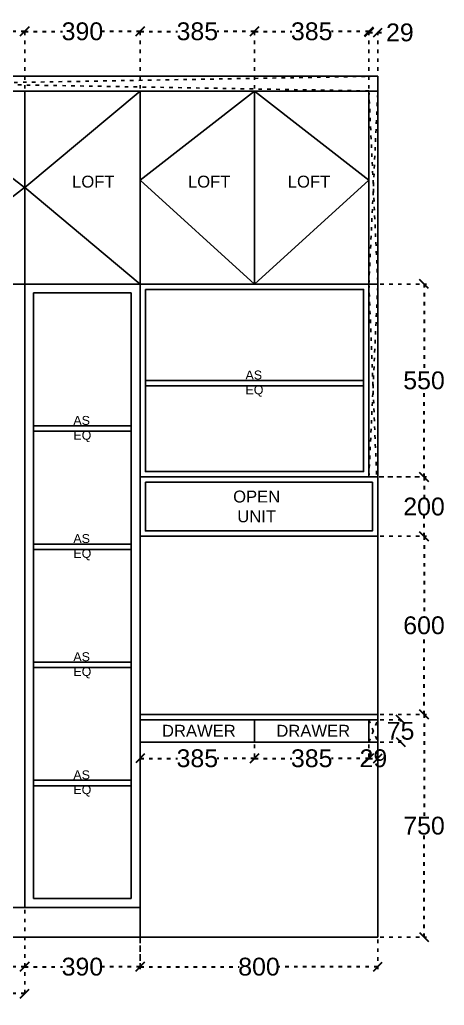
# Model space of a CAD drawing. Header units: millimetres. Extents: x 220712 to 1505573, y -354410 to 241923.
# Drawn here: x 278855 to 280284, y 89100 to 92420 of the extents above; entities that cross this region are included whole.
import ezdxf

# ---------------------------------------------------------------- set-up
doc = ezdxf.new("R2010")
doc.units = ezdxf.units.MM
doc.header["$MEASUREMENT"] = 0
doc.linetypes.add('ACAD_ISO03W100', pattern=[30, 12, -18])
doc.layers.add('Walls', color=253, linetype='Continuous')
doc.layers.add('Words', color=7, linetype='Continuous')
doc.styles.get("Standard").update_dxf_attribs({"font": 'arial.ttf'})
doc.dimstyles.get("Standard").update_dxf_attribs({"dimtxt": 60, "dimasz": 30, "dimexe": 7.75, "dimexo": 8.13, "dimgap": 0.63, "dimtad": 0, "dimtih": 1, "dimtoh": 1, "dimdec": 0, "dimzin": 0, "dimtxsty": 'Standard', "dimblk": 'OBLIQUE', "dimcen": 2.25, "dimclrd": 1, "dimclre": 1, "dimclrt": 1, "dimadec": 0, "dimazin": 0, "dimtfac": 1, "dimtdec": 0, "dimtofl": 0, "dimtmove": 0, "dimatfit": 3, "dimfxl": 1, "dimtolj": 1, "dimtzin": 0, "dimlwd": 30, "dimarcsym": 0})

# ---------------------------------------------------------------- blocks, each defined once
blk = doc.blocks.new('_Oblique')
at = {"color": 0, "linetype": 'ByBlock', "lineweight": -2}
blk.add_line((-0.5, -0.5), (0.5, 0.5), dxfattribs=at)
blk = doc.blocks.new('*D2195')
at = {"layer": 'Defpoints', "color": 0, "linetype": 'ACAD_ISO03W100', "lineweight": -2, "transparency": 16777216}
for p in [(277190.9, 89429.9), (278871.3, 89429.8), (278871.3, 89139.3)]:
    blk.add_point(p, dxfattribs=at)
at = {"layer": 'Walls', "color": 1, "linetype": 'ACAD_ISO03W100', "lineweight": -2, "transparency": 16777216}
for p, q in [((277190.9, 89421.8), (277190.9, 89131.6)), ((278871.3, 89421.7), (278871.3, 89131.6))]:
    blk.add_line(p, q, dxfattribs=at)
at = {"layer": 'Walls', "color": 1, "linetype": 'ACAD_ISO03W100', "lineweight": 30, "transparency": 16777216}
for p, q in [((277190.9, 89139.3), (277941.3, 89139.3)), ((278871.3, 89139.3), (278115.9, 89139.3))]:
    blk.add_line(p, q, dxfattribs=at)
at = {"layer": 'Walls', "color": 1, "linetype": 'ACAD_ISO03W100', "lineweight": 30, "transparency": 16777216, "xscale": 30, "yscale": 30, "zscale": 30, "rotation": 180}
blk.add_blockref('_Oblique', (277190.9, 89139.3), dxfattribs=at)
at = {"layer": 'Walls', "color": 1, "linetype": 'ACAD_ISO03W100', "lineweight": 30, "transparency": 16777216, "xscale": 30, "yscale": 30, "zscale": 30}
blk.add_blockref('_Oblique', (278871.3, 89139.3), dxfattribs=at)
at = {"layer": 'Walls', "color": 1, "linetype": 'ACAD_ISO03W100', "transparency": 16777216, "insert": (278028.6, 89139.3), "char_height": 60, "attachment_point": 5}
blk.add_mtext('\\A1;1680', dxfattribs=at)
blk = doc.blocks.new('*D2196')
at = {"layer": 'Defpoints', "color": 0, "linetype": 'ACAD_ISO03W100', "lineweight": -2, "transparency": 16777216}
for p in [(278871.3, 89429.8), (279259.9, 89429.8), (279259.9, 89229.8)]:
    blk.add_point(p, dxfattribs=at)
at = {"layer": 'Walls', "color": 1, "linetype": 'ACAD_ISO03W100', "lineweight": -2, "transparency": 16777216}
for p, q in [((278871.3, 89421.7), (278871.3, 89222.1)), ((279259.9, 89421.7), (279259.9, 89222.1))]:
    blk.add_line(p, q, dxfattribs=at)
at = {"layer": 'Walls', "color": 1, "linetype": 'ACAD_ISO03W100', "lineweight": 30, "transparency": 16777216}
for p, q in [((278871.3, 89229.8), (278998.8, 89229.8)), ((279259.9, 89229.8), (279132.4, 89229.8))]:
    blk.add_line(p, q, dxfattribs=at)
at = {"layer": 'Walls', "color": 1, "linetype": 'ACAD_ISO03W100', "lineweight": 30, "transparency": 16777216, "xscale": 30, "yscale": 30, "zscale": 30, "rotation": 180}
blk.add_blockref('_Oblique', (278871.3, 89229.8), dxfattribs=at)
at = {"layer": 'Walls', "color": 1, "linetype": 'ACAD_ISO03W100', "lineweight": 30, "transparency": 16777216, "xscale": 30, "yscale": 30, "zscale": 30}
blk.add_blockref('_Oblique', (279259.9, 89229.8), dxfattribs=at)
at = {"layer": 'Walls', "color": 1, "linetype": 'ACAD_ISO03W100', "transparency": 16777216, "insert": (279065.6, 89229.8), "char_height": 60, "width": 132.647, "attachment_point": 5}
blk.add_mtext('\\A1;390', dxfattribs=at)
blk = doc.blocks.new('*D2197')
at = {"layer": 'Defpoints', "color": 0, "linetype": 'ACAD_ISO03W100', "lineweight": -2, "transparency": 16777216}
for p in [(279259.9, 89329.8), (280059.9, 89329.8), (279259.9, 89229.8)]:
    blk.add_point(p, dxfattribs=at)
at = {"layer": 'Walls', "color": 1, "linetype": 'ACAD_ISO03W100', "lineweight": -2, "transparency": 16777216}
for p, q in [((279259.9, 89321.7), (279259.9, 89222.1)), ((280059.9, 89321.7), (280059.9, 89222.1))]:
    blk.add_line(p, q, dxfattribs=at)
at = {"layer": 'Walls', "color": 1, "linetype": 'ACAD_ISO03W100', "lineweight": 30, "transparency": 16777216}
for p, q in [((279259.9, 89229.8), (279593.1, 89229.8)), ((280059.9, 89229.8), (279726.8, 89229.8))]:
    blk.add_line(p, q, dxfattribs=at)
at = {"layer": 'Walls', "color": 1, "linetype": 'ACAD_ISO03W100', "lineweight": 30, "transparency": 16777216, "xscale": 30, "yscale": 30, "zscale": 30, "rotation": 180}
blk.add_blockref('_Oblique', (279259.9, 89229.8), dxfattribs=at)
at = {"layer": 'Walls', "color": 1, "linetype": 'ACAD_ISO03W100', "lineweight": 30, "transparency": 16777216, "xscale": 30, "yscale": 30, "zscale": 30}
blk.add_blockref('_Oblique', (280059.9, 89229.8), dxfattribs=at)
at = {"layer": 'Walls', "color": 1, "linetype": 'ACAD_ISO03W100', "transparency": 16777216, "insert": (279659.9, 89229.8), "char_height": 60, "attachment_point": 5}
blk.add_mtext('\\A1;800', dxfattribs=at)
blk = doc.blocks.new('*D2083')
at = {"layer": 'Defpoints', "color": 0, "linetype": 'ACAD_ISO03W100', "lineweight": -2, "transparency": 16777216}
for p in [(278030.9, 89429.8), (278871.3, 89429.8), (278871.3, 89229.8)]:
    blk.add_point(p, dxfattribs=at)
at = {"layer": 'Walls', "color": 1, "linetype": 'ACAD_ISO03W100', "lineweight": -2, "transparency": 16777216}
for p, q in [((278030.9, 89421.7), (278030.9, 89222.1)), ((278871.3, 89421.7), (278871.3, 89222.1))]:
    blk.add_line(p, q, dxfattribs=at)
at = {"layer": 'Walls', "color": 1, "linetype": 'ACAD_ISO03W100', "lineweight": 30, "transparency": 16777216}
for p, q in [((278030.9, 89229.8), (278384.3, 89229.8)), ((278871.3, 89229.8), (278518, 89229.8))]:
    blk.add_line(p, q, dxfattribs=at)
at = {"layer": 'Walls', "color": 1, "linetype": 'ACAD_ISO03W100', "lineweight": 30, "transparency": 16777216, "xscale": 30, "yscale": 30, "zscale": 30, "rotation": 180}
blk.add_blockref('_Oblique', (278030.9, 89229.8), dxfattribs=at)
at = {"layer": 'Walls', "color": 1, "linetype": 'ACAD_ISO03W100', "lineweight": 30, "transparency": 16777216, "xscale": 30, "yscale": 30, "zscale": 30}
blk.add_blockref('_Oblique', (278871.3, 89229.8), dxfattribs=at)
at = {"layer": 'Walls', "color": 1, "linetype": 'ACAD_ISO03W100', "transparency": 16777216, "insert": (278451.1, 89229.8), "char_height": 60, "attachment_point": 5}
blk.add_mtext('\\A1;840', dxfattribs=at)
blk = doc.blocks.new('*D2198')
at = {"layer": 'Defpoints', "color": 0, "linetype": 'ACAD_ISO03W100', "lineweight": -2, "transparency": 16777216}
for p in [(279259.9, 89986.8), (279644.9, 89986.8), (279644.9, 89931.8)]:
    blk.add_point(p, dxfattribs=at)
at = {"layer": 'Walls', "color": 1, "linetype": 'ACAD_ISO03W100', "lineweight": -2, "transparency": 16777216}
for p, q in [((279259.9, 89978.7), (279259.9, 89924.1)), ((279644.9, 89978.7), (279644.9, 89924.1))]:
    blk.add_line(p, q, dxfattribs=at)
at = {"layer": 'Walls', "color": 1, "linetype": 'ACAD_ISO03W100', "lineweight": 30, "transparency": 16777216}
for p, q in [((279259.9, 89931.8), (279385.3, 89931.8)), ((279644.9, 89931.8), (279519.5, 89931.8))]:
    blk.add_line(p, q, dxfattribs=at)
at = {"layer": 'Walls', "color": 1, "linetype": 'ACAD_ISO03W100', "lineweight": 30, "transparency": 16777216, "xscale": 30, "yscale": 30, "zscale": 30, "rotation": 180}
blk.add_blockref('_Oblique', (279259.9, 89931.8), dxfattribs=at)
at = {"layer": 'Walls', "color": 1, "linetype": 'ACAD_ISO03W100', "lineweight": 30, "transparency": 16777216, "xscale": 30, "yscale": 30, "zscale": 30}
blk.add_blockref('_Oblique', (279644.9, 89931.8), dxfattribs=at)
at = {"layer": 'Walls', "color": 1, "linetype": 'ACAD_ISO03W100', "transparency": 16777216, "insert": (279452.4, 89931.8), "char_height": 60, "attachment_point": 5}
blk.add_mtext('\\A1;385', dxfattribs=at)
blk = doc.blocks.new('*D2199')
at = {"layer": 'Defpoints', "color": 0, "linetype": 'ACAD_ISO03W100', "lineweight": -2, "transparency": 16777216}
for p in [(279644.9, 89986.8), (280029.9, 89986.8), (280029.9, 89931.8)]:
    blk.add_point(p, dxfattribs=at)
at = {"layer": 'Walls', "color": 1, "linetype": 'ACAD_ISO03W100', "lineweight": -2, "transparency": 16777216}
for p, q in [((279644.9, 89978.7), (279644.9, 89924.1)), ((280029.9, 89978.7), (280029.9, 89924.1))]:
    blk.add_line(p, q, dxfattribs=at)
at = {"layer": 'Walls', "color": 1, "linetype": 'ACAD_ISO03W100', "lineweight": 30, "transparency": 16777216}
for p, q in [((279644.9, 89931.8), (279770.3, 89931.8)), ((280029.9, 89931.8), (279904.5, 89931.8))]:
    blk.add_line(p, q, dxfattribs=at)
at = {"layer": 'Walls', "color": 1, "linetype": 'ACAD_ISO03W100', "lineweight": 30, "transparency": 16777216, "xscale": 30, "yscale": 30, "zscale": 30, "rotation": 180}
blk.add_blockref('_Oblique', (279644.9, 89931.8), dxfattribs=at)
at = {"layer": 'Walls', "color": 1, "linetype": 'ACAD_ISO03W100', "lineweight": 30, "transparency": 16777216, "xscale": 30, "yscale": 30, "zscale": 30}
blk.add_blockref('_Oblique', (280029.9, 89931.8), dxfattribs=at)
at = {"layer": 'Walls', "color": 1, "linetype": 'ACAD_ISO03W100', "transparency": 16777216, "insert": (279837.4, 89931.8), "char_height": 60, "attachment_point": 5}
blk.add_mtext('\\A1;385', dxfattribs=at)
blk = doc.blocks.new('*D2200')
at = {"layer": 'Defpoints', "color": 0, "linetype": 'ACAD_ISO03W100', "lineweight": -2, "transparency": 16777216}
for p in [(280029.9, 89986.8), (280059.9, 89986.8), (280059.9, 89931.8)]:
    blk.add_point(p, dxfattribs=at)
at = {"layer": 'Walls', "color": 1, "linetype": 'ACAD_ISO03W100', "lineweight": -2, "transparency": 16777216}
for p, q in [((280029.9, 89978.7), (280029.9, 89924.1)), ((280059.9, 89978.7), (280059.9, 89924.1))]:
    blk.add_line(p, q, dxfattribs=at)
at = {"layer": 'Walls', "color": 1, "linetype": 'ACAD_ISO03W100', "lineweight": 30, "transparency": 16777216}
blk.add_line((280029.9, 89931.8), (280059.9, 89931.8), dxfattribs=at)
at = {"layer": 'Walls', "color": 1, "linetype": 'ACAD_ISO03W100', "lineweight": 30, "transparency": 16777216, "xscale": 30, "yscale": 30, "zscale": 30, "rotation": 180}
blk.add_blockref('_Oblique', (280029.9, 89931.8), dxfattribs=at)
at = {"layer": 'Walls', "color": 1, "linetype": 'ACAD_ISO03W100', "lineweight": 30, "transparency": 16777216, "xscale": 30, "yscale": 30, "zscale": 30}
blk.add_blockref('_Oblique', (280059.9, 89931.8), dxfattribs=at)
at = {"layer": 'Walls', "color": 1, "linetype": 'ACAD_ISO03W100', "transparency": 16777216, "insert": (280044.9, 89931.8), "char_height": 60, "attachment_point": 5}
blk.add_mtext('\\A1;29', dxfattribs=at)
blk = doc.blocks.new('*D2201')
at = {"layer": 'Defpoints', "color": 0, "linetype": 'ACAD_ISO03W100', "lineweight": -2, "transparency": 16777216}
for p in [(280059.9, 90079.8), (280215.4, 90079.8), (280059.9, 89329.8)]:
    blk.add_point(p, dxfattribs=at)
at = {"layer": 'Walls', "color": 1, "linetype": 'ACAD_ISO03W100', "lineweight": -2, "transparency": 16777216}
for p, q in [((280068, 90079.8), (280223.2, 90079.8)), ((280068, 89329.8), (280223.2, 89329.8))]:
    blk.add_line(p, q, dxfattribs=at)
at = {"layer": 'Walls', "color": 1, "linetype": 'ACAD_ISO03W100', "lineweight": 30, "transparency": 16777216}
for p, q in [((280215.4, 90079.8), (280215.4, 89736.1)), ((280215.4, 89329.8), (280215.4, 89673.5))]:
    blk.add_line(p, q, dxfattribs=at)
at = {"layer": 'Walls', "color": 1, "linetype": 'ACAD_ISO03W100', "lineweight": 30, "transparency": 16777216, "xscale": 30, "yscale": 30, "zscale": 30}
for p, rotation in [((280215.4, 90079.8), 90), ((280215.4, 89329.8), 270)]:
    blk.add_blockref('_Oblique', p, dxfattribs=dict(at, rotation=rotation))
at = {"layer": 'Walls', "color": 1, "linetype": 'ACAD_ISO03W100', "transparency": 16777216, "insert": (280215.4, 89704.8), "char_height": 60, "attachment_point": 5}
blk.add_mtext('\\A1;750', dxfattribs=at)
blk = doc.blocks.new('*D2084')
at = {"layer": 'Defpoints', "color": 0, "linetype": 'ACAD_ISO03W100', "lineweight": -2, "transparency": 16777216}
for p in [(280059.9, 90679.8), (280215.4, 90679.8), (280059.9, 90079.8)]:
    blk.add_point(p, dxfattribs=at)
at = {"layer": 'Walls', "color": 1, "linetype": 'ACAD_ISO03W100', "lineweight": -2, "transparency": 16777216}
for p, q in [((280068, 90679.8), (280223.2, 90679.8)), ((280068, 90079.8), (280223.2, 90079.8))]:
    blk.add_line(p, q, dxfattribs=at)
at = {"layer": 'Walls', "color": 1, "linetype": 'ACAD_ISO03W100', "lineweight": 30, "transparency": 16777216}
for p, q in [((280215.4, 90679.8), (280215.4, 90411.1)), ((280215.4, 90079.8), (280215.4, 90348.5))]:
    blk.add_line(p, q, dxfattribs=at)
at = {"layer": 'Walls', "color": 1, "linetype": 'ACAD_ISO03W100', "lineweight": 30, "transparency": 16777216, "xscale": 30, "yscale": 30, "zscale": 30}
for p, rotation in [((280215.4, 90679.8), 90), ((280215.4, 90079.8), 270)]:
    blk.add_blockref('_Oblique', p, dxfattribs=dict(at, rotation=rotation))
at = {"layer": 'Walls', "color": 1, "linetype": 'ACAD_ISO03W100', "transparency": 16777216, "insert": (280215.4, 90379.8), "char_height": 60, "attachment_point": 5}
blk.add_mtext('\\A1;600', dxfattribs=at)
blk = doc.blocks.new('*D2202')
at = {"layer": 'Defpoints', "color": 0, "linetype": 'ACAD_ISO03W100', "lineweight": -2, "transparency": 16777216}
for p in [(280055.9, 90879.8), (280215.4, 90879.8), (280059.9, 90679.8)]:
    blk.add_point(p, dxfattribs=at)
at = {"layer": 'Walls', "color": 1, "linetype": 'ACAD_ISO03W100', "lineweight": -2, "transparency": 16777216}
for p, q in [((280064, 90879.8), (280223.2, 90879.8)), ((280068, 90679.8), (280223.2, 90679.8))]:
    blk.add_line(p, q, dxfattribs=at)
at = {"layer": 'Walls', "color": 1, "linetype": 'ACAD_ISO03W100', "lineweight": 30, "transparency": 16777216}
for p, q in [((280215.4, 90879.8), (280215.4, 90811.1)), ((280215.4, 90679.8), (280215.4, 90748.5))]:
    blk.add_line(p, q, dxfattribs=at)
at = {"layer": 'Walls', "color": 1, "linetype": 'ACAD_ISO03W100', "lineweight": 30, "transparency": 16777216, "xscale": 30, "yscale": 30, "zscale": 30}
for p, rotation in [((280215.4, 90879.8), 90), ((280215.4, 90679.8), 270)]:
    blk.add_blockref('_Oblique', p, dxfattribs=dict(at, rotation=rotation))
at = {"layer": 'Walls', "color": 1, "linetype": 'ACAD_ISO03W100', "transparency": 16777216, "insert": (280215.4, 90779.8), "char_height": 60, "attachment_point": 5}
blk.add_mtext('\\A1;200', dxfattribs=at)
blk = doc.blocks.new('*D2203')
at = {"layer": 'Defpoints', "color": 0, "linetype": 'ACAD_ISO03W100', "lineweight": -2, "transparency": 16777216}
for p in [(280059.9, 91529.8), (280215.4, 91529.8), (280059.9, 90879.8)]:
    blk.add_point(p, dxfattribs=at)
at = {"layer": 'Walls', "color": 1, "linetype": 'ACAD_ISO03W100', "lineweight": -2, "transparency": 16777216}
for p, q in [((280068, 91529.8), (280223.2, 91529.8)), ((280068, 90879.8), (280223.2, 90879.8))]:
    blk.add_line(p, q, dxfattribs=at)
at = {"layer": 'Walls', "color": 1, "linetype": 'ACAD_ISO03W100', "lineweight": 30, "transparency": 16777216}
for p, q in [((280215.4, 91529.8), (280215.4, 91236.1)), ((280215.4, 90879.8), (280215.4, 91173.5))]:
    blk.add_line(p, q, dxfattribs=at)
at = {"layer": 'Walls', "color": 1, "linetype": 'ACAD_ISO03W100', "lineweight": 30, "transparency": 16777216, "xscale": 30, "yscale": 30, "zscale": 30}
for p, rotation in [((280215.4, 91529.8), 90), ((280215.4, 90879.8), 270)]:
    blk.add_blockref('_Oblique', p, dxfattribs=dict(at, rotation=rotation))
at = {"layer": 'Walls', "color": 1, "linetype": 'ACAD_ISO03W100', "transparency": 16777216, "insert": (280215.4, 91204.8), "char_height": 60, "attachment_point": 5}
blk.add_mtext('\\A1;550', dxfattribs=at)
blk = doc.blocks.new('*D2205')
at = {"layer": 'Defpoints', "color": 0, "linetype": 'ACAD_ISO03W100', "lineweight": -2, "transparency": 16777216}
for p in [(280059.9, 90061.8), (280136.4, 90061.8), (280059.9, 89986.8)]:
    blk.add_point(p, dxfattribs=at)
at = {"layer": 'Walls', "color": 1, "linetype": 'ACAD_ISO03W100', "lineweight": -2, "transparency": 16777216}
for p, q in [((280068, 90061.8), (280144.2, 90061.8)), ((280068, 89986.8), (280144.2, 89986.8))]:
    blk.add_line(p, q, dxfattribs=at)
at = {"layer": 'Walls', "color": 1, "linetype": 'ACAD_ISO03W100', "lineweight": 30, "transparency": 16777216}
for p, q in [((280136.4, 90061.8), (280136.4, 90055.5)), ((280136.4, 89986.8), (280136.4, 89993.2))]:
    blk.add_line(p, q, dxfattribs=at)
at = {"layer": 'Walls', "color": 1, "linetype": 'ACAD_ISO03W100', "lineweight": 30, "transparency": 16777216, "xscale": 30, "yscale": 30, "zscale": 30}
for p, rotation in [((280136.4, 90061.8), 90), ((280136.4, 89986.8), 270)]:
    blk.add_blockref('_Oblique', p, dxfattribs=dict(at, rotation=rotation))
at = {"layer": 'Walls', "color": 1, "linetype": 'ACAD_ISO03W100', "transparency": 16777216, "insert": (280136.4, 90024.3), "char_height": 60, "attachment_point": 5}
blk.add_mtext('\\A1;75', dxfattribs=at)
blk = doc.blocks.new('*D2147')
at = {"layer": 'Defpoints', "color": 0, "linetype": 'ACAD_ISO03W100', "lineweight": -2, "transparency": 16777216}
for p in [(278871.3, 92380.8), (278450.9, 92179.8), (278871.3, 92179.8)]:
    blk.add_point(p, dxfattribs=at)
at = {"layer": 'Walls', "color": 1, "linetype": 'ACAD_ISO03W100', "lineweight": -2, "transparency": 16777216}
for p, q in [((278450.9, 92187.9), (278450.9, 92388.6)), ((278871.3, 92187.9), (278871.3, 92388.6))]:
    blk.add_line(p, q, dxfattribs=at)
at = {"layer": 'Walls', "color": 1, "linetype": 'ACAD_ISO03W100', "lineweight": 30, "transparency": 16777216}
for p, q in [((278450.9, 92380.8), (278593.1, 92380.8)), ((278871.3, 92380.8), (278729.1, 92380.8))]:
    blk.add_line(p, q, dxfattribs=at)
at = {"layer": 'Walls', "color": 1, "linetype": 'ACAD_ISO03W100', "lineweight": 30, "transparency": 16777216, "xscale": 30, "yscale": 30, "zscale": 30, "rotation": 180}
blk.add_blockref('_Oblique', (278450.9, 92380.8), dxfattribs=at)
at = {"layer": 'Walls', "color": 1, "linetype": 'ACAD_ISO03W100', "lineweight": 30, "transparency": 16777216, "xscale": 30, "yscale": 30, "zscale": 30}
blk.add_blockref('_Oblique', (278871.3, 92380.8), dxfattribs=at)
at = {"layer": 'Walls', "color": 1, "linetype": 'ACAD_ISO03W100', "transparency": 16777216, "insert": (278661.1, 92380.8), "char_height": 60, "attachment_point": 5}
blk.add_mtext('\\A1;420', dxfattribs=at)
blk = doc.blocks.new('*D2148')
at = {"layer": 'Defpoints', "color": 0, "linetype": 'ACAD_ISO03W100', "lineweight": -2, "transparency": 16777216}
for p in [(279259.9, 92380.8), (278871.3, 92179.8), (279259.9, 92179.8)]:
    blk.add_point(p, dxfattribs=at)
at = {"layer": 'Walls', "color": 1, "linetype": 'ACAD_ISO03W100', "lineweight": -2, "transparency": 16777216}
for p, q in [((278871.3, 92187.9), (278871.3, 92388.6)), ((279259.9, 92187.9), (279259.9, 92388.6))]:
    blk.add_line(p, q, dxfattribs=at)
at = {"layer": 'Walls', "color": 1, "linetype": 'ACAD_ISO03W100', "lineweight": 30, "transparency": 16777216}
for p, q in [((278871.3, 92380.8), (278998.8, 92380.8)), ((279259.9, 92380.8), (279132.4, 92380.8))]:
    blk.add_line(p, q, dxfattribs=at)
at = {"layer": 'Walls', "color": 1, "linetype": 'ACAD_ISO03W100', "lineweight": 30, "transparency": 16777216, "xscale": 30, "yscale": 30, "zscale": 30, "rotation": 180}
blk.add_blockref('_Oblique', (278871.3, 92380.8), dxfattribs=at)
at = {"layer": 'Walls', "color": 1, "linetype": 'ACAD_ISO03W100', "lineweight": 30, "transparency": 16777216, "xscale": 30, "yscale": 30, "zscale": 30}
blk.add_blockref('_Oblique', (279259.9, 92380.8), dxfattribs=at)
at = {"layer": 'Walls', "color": 1, "linetype": 'ACAD_ISO03W100', "transparency": 16777216, "insert": (279065.6, 92380.8), "char_height": 60, "attachment_point": 5}
blk.add_mtext('\\A1;390', dxfattribs=at)
blk = doc.blocks.new('*D2149')
at = {"layer": 'Defpoints', "color": 0, "linetype": 'ACAD_ISO03W100', "lineweight": -2, "transparency": 16777216}
for p in [(279644.9, 92380.8), (279259.9, 92179.8), (279644.9, 92179.8)]:
    blk.add_point(p, dxfattribs=at)
at = {"layer": 'Walls', "color": 1, "linetype": 'ACAD_ISO03W100', "lineweight": -2, "transparency": 16777216}
for p, q in [((279259.9, 92187.9), (279259.9, 92388.6)), ((279644.9, 92187.9), (279644.9, 92388.6))]:
    blk.add_line(p, q, dxfattribs=at)
at = {"layer": 'Walls', "color": 1, "linetype": 'ACAD_ISO03W100', "lineweight": 30, "transparency": 16777216}
for p, q in [((279259.9, 92380.8), (279385.3, 92380.8)), ((279644.9, 92380.8), (279519.5, 92380.8))]:
    blk.add_line(p, q, dxfattribs=at)
at = {"layer": 'Walls', "color": 1, "linetype": 'ACAD_ISO03W100', "lineweight": 30, "transparency": 16777216, "xscale": 30, "yscale": 30, "zscale": 30, "rotation": 180}
blk.add_blockref('_Oblique', (279259.9, 92380.8), dxfattribs=at)
at = {"layer": 'Walls', "color": 1, "linetype": 'ACAD_ISO03W100', "lineweight": 30, "transparency": 16777216, "xscale": 30, "yscale": 30, "zscale": 30}
blk.add_blockref('_Oblique', (279644.9, 92380.8), dxfattribs=at)
at = {"layer": 'Walls', "color": 1, "linetype": 'ACAD_ISO03W100', "transparency": 16777216, "insert": (279452.4, 92380.8), "char_height": 60, "attachment_point": 5}
blk.add_mtext('\\A1;385', dxfattribs=at)
blk = doc.blocks.new('*D2150')
at = {"layer": 'Defpoints', "color": 0, "linetype": 'ACAD_ISO03W100', "lineweight": -2, "transparency": 16777216}
for p in [(280029.9, 92380.8), (279644.9, 92179.8), (280029.9, 92179.8)]:
    blk.add_point(p, dxfattribs=at)
at = {"layer": 'Walls', "color": 1, "linetype": 'ACAD_ISO03W100', "lineweight": -2, "transparency": 16777216}
for p, q in [((279644.9, 92187.9), (279644.9, 92388.6)), ((280029.9, 92187.9), (280029.9, 92388.6))]:
    blk.add_line(p, q, dxfattribs=at)
at = {"layer": 'Walls', "color": 1, "linetype": 'ACAD_ISO03W100', "lineweight": 30, "transparency": 16777216}
for p, q in [((279644.9, 92380.8), (279770.3, 92380.8)), ((280029.9, 92380.8), (279904.5, 92380.8))]:
    blk.add_line(p, q, dxfattribs=at)
at = {"layer": 'Walls', "color": 1, "linetype": 'ACAD_ISO03W100', "lineweight": 30, "transparency": 16777216, "xscale": 30, "yscale": 30, "zscale": 30, "rotation": 180}
blk.add_blockref('_Oblique', (279644.9, 92380.8), dxfattribs=at)
at = {"layer": 'Walls', "color": 1, "linetype": 'ACAD_ISO03W100', "lineweight": 30, "transparency": 16777216, "xscale": 30, "yscale": 30, "zscale": 30}
blk.add_blockref('_Oblique', (280029.9, 92380.8), dxfattribs=at)
at = {"layer": 'Walls', "color": 1, "linetype": 'ACAD_ISO03W100', "transparency": 16777216, "insert": (279837.4, 92380.8), "char_height": 60, "attachment_point": 5}
blk.add_mtext('\\A1;385', dxfattribs=at)
blk = doc.blocks.new('*D2151')
at = {"layer": 'Defpoints', "color": 0, "linetype": 'ACAD_ISO03W100', "lineweight": -2, "transparency": 16777216}
for p in [(280059.9, 92377.1), (280029.9, 92179.8), (280059.9, 92179.8)]:
    blk.add_point(p, dxfattribs=at)
at = {"layer": 'Walls', "color": 1, "linetype": 'ACAD_ISO03W100', "lineweight": -2, "transparency": 16777216}
for p, q in [((280029.9, 92187.9), (280029.9, 92384.8)), ((280059.9, 92187.9), (280059.9, 92384.8))]:
    blk.add_line(p, q, dxfattribs=at)
at = {"layer": 'Walls', "color": 1, "linetype": 'ACAD_ISO03W100', "lineweight": 30, "transparency": 16777216}
for p, q in [((280029.9, 92377.1), (280059.9, 92377.1)), ((280059.9, 92377.1), (280089.9, 92377.1))]:
    blk.add_line(p, q, dxfattribs=at)
at = {"layer": 'Walls', "color": 1, "linetype": 'ACAD_ISO03W100', "lineweight": 30, "transparency": 16777216, "xscale": 30, "yscale": 30, "zscale": 30, "rotation": 180}
blk.add_blockref('_Oblique', (280029.9, 92377.1), dxfattribs=at)
at = {"layer": 'Walls', "color": 1, "linetype": 'ACAD_ISO03W100', "lineweight": 30, "transparency": 16777216, "xscale": 30, "yscale": 30, "zscale": 30}
blk.add_blockref('_Oblique', (280059.9, 92377.1), dxfattribs=at)
at = {"layer": 'Walls', "color": 1, "linetype": 'ACAD_ISO03W100', "transparency": 16777216, "insert": (280134.1, 92377.1), "char_height": 60, "attachment_point": 5}
blk.add_mtext('\\A1;29', dxfattribs=at)

msp = doc.modelspace()

# ---------------------------------------------------------------- linework, layer by layer
at = {"layer": 'Walls', "color": 18, "true_color": 0x000000}
for p, q in [((277155.9, 92229.8), (280059.9, 92229.8)), ((277185.9, 92229.8), (280059.9, 92229.8)), ((278607.9, 92229.8), (280059.9, 92229.8)), ((278607.9, 92229.8), (279333.9, 92229.8)), ((279333.9, 92229.8), (278970.9, 92229.8)), ((280059.9, 92229.8), (279333.9, 92229.8)), ((279333.9, 92229.8), (279696.9, 92229.8)), ((280059.9, 92229.8), (280059.9, 89329.8)), ((280059.9, 92179.8), (278263.7, 92179.8)), ((278871.3, 92179.8), (278871.3, 91529.8)), ((279259.9, 92179.8), (279259.9, 91529.8)), ((279644.9, 92179.8), (279644.9, 91529.8)), ((280029.9, 92179.8), (280029.9, 90879.8)), ((277155.9, 91529.8), (280059.9, 91529.8)), ((278871.3, 91529.8), (278871.3, 89429.8)), ((280059.9, 91529.8), (279259.9, 91529.8)), ((279259.9, 91529.8), (279259.9, 89329.8)), ((280059.9, 91529.8), (280029.9, 91529.8)), ((280059.9, 91529.8), (280059.9, 89429.8)), ((278901.3, 91499.8), (279229.9, 91499.8)), ((278901.3, 89459.8), (278901.3, 91499.8)), ((279229.9, 91499.8), (279229.9, 89459.8)), ((279277.9, 91204.8), (280011.9, 91204.8)), ((279277.9, 91186.8), (280011.9, 91186.8)), ((279229.9, 91051.8), (278901.3, 91051.8)), ((279229.9, 91033.8), (278901.3, 91033.8)), ((279259.9, 90879.8), (280059.9, 90879.8)), ((279259.9, 90879.8), (280059.9, 90879.8)), ((279259.9, 90679.8), (280059.9, 90679.8)), ((279229.9, 90653.8), (278901.3, 90653.8)), ((279229.9, 90635.8), (278901.3, 90635.8)), ((279229.9, 90255.8), (278901.3, 90255.8)), ((279229.9, 90237.8), (278901.3, 90237.8)), ((279259.9, 90079.8), (280059.9, 90079.8)), ((279259.9, 90061.8), (280059.9, 90061.8)), ((279644.9, 90061.8), (279644.9, 89986.8)), ((280029.9, 90061.8), (280029.9, 89986.8)), ((279259.9, 89986.8), (280059.9, 89986.8)), ((279229.9, 89857.8), (278901.3, 89857.8)), ((279229.9, 89839.8), (278901.3, 89839.8)), ((279229.9, 89459.8), (278901.3, 89459.8)), ((277155.9, 89429.8), (279259.9, 89429.8)), ((277155.9, 89329.8), (280059.9, 89329.8))]:
    msp.add_line(p, q, dxfattribs=at)
at = {"layer": 'Walls', "color": 240, "linetype": 'ACAD_ISO03W100', "true_color": 0xed1f24}
for points in [[(277155.9, 92179.8), (280059.9, 92229.8), (280059.9, 92179.8), (277155.9, 92229.8)], [(280029.9, 91529.8), (280059.9, 92179.8), (280029.9, 92179.8), (280059.9, 91529.8)], [(280029.9, 90879.8), (280059.9, 91529.8), (280029.9, 91529.8), (280055.9, 90879.8)], [(280029.9, 89986.8), (280059.9, 90061.8), (280029.9, 90061.8), (280059.9, 89986.8)]]:
    msp.add_lwpolyline(points, dxfattribs=at)
at = {"layer": 'Walls', "color": 9, "true_color": 0xc7c8ca}
for points in [[(278450.9, 92179.8), (278870.9, 91854.8), (278450.9, 91529.8), (278030.9, 91854.8), (278450.9, 92179.8)], [(279259.9, 92179.8), (279259.9, 91854.8), (279259.9, 91529.8), (278871.3, 91854.8), (279259.9, 92179.8)], [(279644.9, 92179.8), (279259.9, 91879.8), (279644.9, 91529.8), (280029.9, 91879.8), (279644.9, 92179.8)]]:
    msp.add_lwpolyline(points, dxfattribs=at)
at = {"layer": 'Walls', "color": 18, "true_color": 0x000000}
for points in [[(278871.3, 91529.8), (279259.9, 91529.8), (279259.9, 89429.8), (278871.3, 89429.8)], [(279277.9, 91511.8), (280011.9, 91511.8), (280011.9, 90897.8), (279277.9, 90897.8)], [(279259.9, 90879.8), (280059.9, 90879.8), (280059.9, 90679.8), (279259.9, 90679.8)], [(279277.9, 90861.8), (280041.9, 90861.8), (280041.9, 90697.8), (279277.9, 90697.8)]]:
    msp.add_lwpolyline(points, close=True, dxfattribs=at)

# ---------------------------------------------------------------- texts
at = {"color": 7, "char_height": 40, "attachment_point": 1}
for s, insert in [('LOFT', (279030.9, 91894.8)), ('LOFT', (279420.9, 91894.8)), ('LOFT', (279756.9, 91894.8)), ('\\pxqc;OPEN UNIT', (279528.9, 90833.8)), ('DRAWER', (279333.4, 90044.8)), ('DRAWER', (279718.4, 90044.8))]:
    msp.add_mtext_dynamic_manual_height_columns(s, width=246.425, gutter_width=1213, heights=[0], dxfattribs=dict(at, insert=insert))
at = {"layer": 'Words', "color": 0, "char_height": 30, "attachment_point": 1}
for insert in [(279614.4, 91238.3), (279035.1, 91085.3), (279035.1, 90687.3), (279035.1, 90289.3), (279035.1, 89891.3)]:
    msp.add_mtext_dynamic_manual_height_columns('AS\\PEQ', width=1178.022, gutter_width=866.4, heights=[0], dxfattribs=dict(at, insert=insert))

# ---------------------------------------------------------------- dimensions: what is measured, and where the dimension line sits
at = {"layer": 'Walls', "color": 9, "linetype": 'ACAD_ISO03W100', "true_color": 0xc7c8ca}
for base, p1, p2, picture, middle in [((278871.3, 92380.8), (278450.9, 92179.8), (278871.3, 92179.8), '*D2147', (278661.1, 92380.8)), ((279644.9, 92380.8), (279259.9, 92179.8), (279644.9, 92179.8), '*D2149', (279452.4, 92380.8)), ((280029.9, 92380.8), (279644.9, 92179.8), (280029.9, 92179.8), '*D2150', (279837.4, 92380.8))]:
    dim = msp.add_linear_dim(base=base, p1=p1, p2=p2, dimstyle='Standard', dxfattribs=at)
    dim.commit()
    dim.dimension.update_dxf_attribs({"geometry": picture, "text_midpoint": middle})
for base, p1, p2, text, picture, middle in [((279259.9, 92380.8), (278871.3, 92179.8), (279259.9, 92179.8), '390', '*D2148', (279065.6, 92380.8)), ((280059.9, 92377.1), (280029.9, 92179.8), (280059.9, 92179.8), '29', '*D2151', (280134.1, 92377.1))]:
    dim = msp.add_linear_dim(base=base, p1=p1, p2=p2, text=text, dimstyle='Standard', dxfattribs=at)
    dim.commit()
    dim.dimension.update_dxf_attribs({"geometry": picture, "text_midpoint": middle})
at = {"layer": 'Walls', "color": 18, "linetype": 'ACAD_ISO03W100', "true_color": 0x000000}
dim = msp.add_linear_dim(base=(280215.4, 91529.8), p1=(280059.9, 90879.8), p2=(280059.9, 91529.8), angle=90, text='550', dimstyle='Standard', dxfattribs=at)
dim.commit()
dim.dimension.update_dxf_attribs({"geometry": '*D2203', "text_midpoint": (280215.4, 91204.8)})
for base, p1, p2, picture, middle in [((280215.4, 90879.8), (280059.9, 90679.8), (280055.9, 90879.8), '*D2202', (280215.4, 90779.8)), ((280215.4, 90679.8), (280059.9, 90079.8), (280059.9, 90679.8), '*D2084', (280215.4, 90379.8)), ((280215.4, 90079.8), (280059.9, 89329.8), (280059.9, 90079.8), '*D2201', (280215.4, 89704.8)), ((280136.4, 90061.8), (280059.9, 89986.8), (280059.9, 90061.8), '*D2205', (280136.4, 90024.3))]:
    dim = msp.add_linear_dim(base=base, p1=p1, p2=p2, angle=90, dimstyle='Standard', dxfattribs=at)
    dim.commit()
    dim.dimension.update_dxf_attribs({"geometry": picture, "text_midpoint": middle})
at = {"layer": 'Walls', "color": 240, "linetype": 'ACAD_ISO03W100', "true_color": 0xed1f24}
for base, p1, p2, picture, middle in [((279644.9, 89931.8), (279259.9, 89986.8), (279644.9, 89986.8), '*D2198', (279452.4, 89931.8)), ((280029.9, 89931.8), (279644.9, 89986.8), (280029.9, 89986.8), '*D2199', (279837.4, 89931.8)), ((278871.3, 89229.8), (278030.9, 89429.8), (278871.3, 89429.8), '*D2083', (278451.1, 89229.8)), ((279259.9, 89229.8), (280059.9, 89329.8), (279259.9, 89329.8), '*D2197', (279659.9, 89229.8))]:
    dim = msp.add_linear_dim(base=base, p1=p1, p2=p2, dimstyle='Standard', dxfattribs=at)
    dim.commit()
    dim.dimension.update_dxf_attribs({"geometry": picture, "text_midpoint": middle})
dim = msp.add_linear_dim(base=(280059.9, 89931.8), p1=(280029.9, 89986.8), p2=(280059.9, 89986.8), text='29', dimstyle='Standard', dxfattribs=at)
dim.commit()
dim.dimension.update_dxf_attribs({"geometry": '*D2200', "text_midpoint": (280044.9, 89931.8), "dimtype": 160})
dim = msp.add_linear_dim(base=(278871.3, 89139.3), p1=(277190.9, 89429.9), p2=(278871.3, 89429.8), dimstyle='Standard', dxfattribs=at)
dim.commit()
dim.dimension.update_dxf_attribs({"geometry": '*D2195', "text_midpoint": (278028.6, 89139.3), "dimtype": 160})
dim = msp.add_linear_dim(base=(279259.9, 89229.8), p1=(278871.3, 89429.8), p2=(279259.9, 89429.8), text='390', dimstyle='Standard', dxfattribs=at)
dim.commit()
dim.dimension.update_dxf_attribs({"geometry": '*D2196', "text_midpoint": (279065.6, 89229.8)})

doc.saveas('drawing.dxf')
